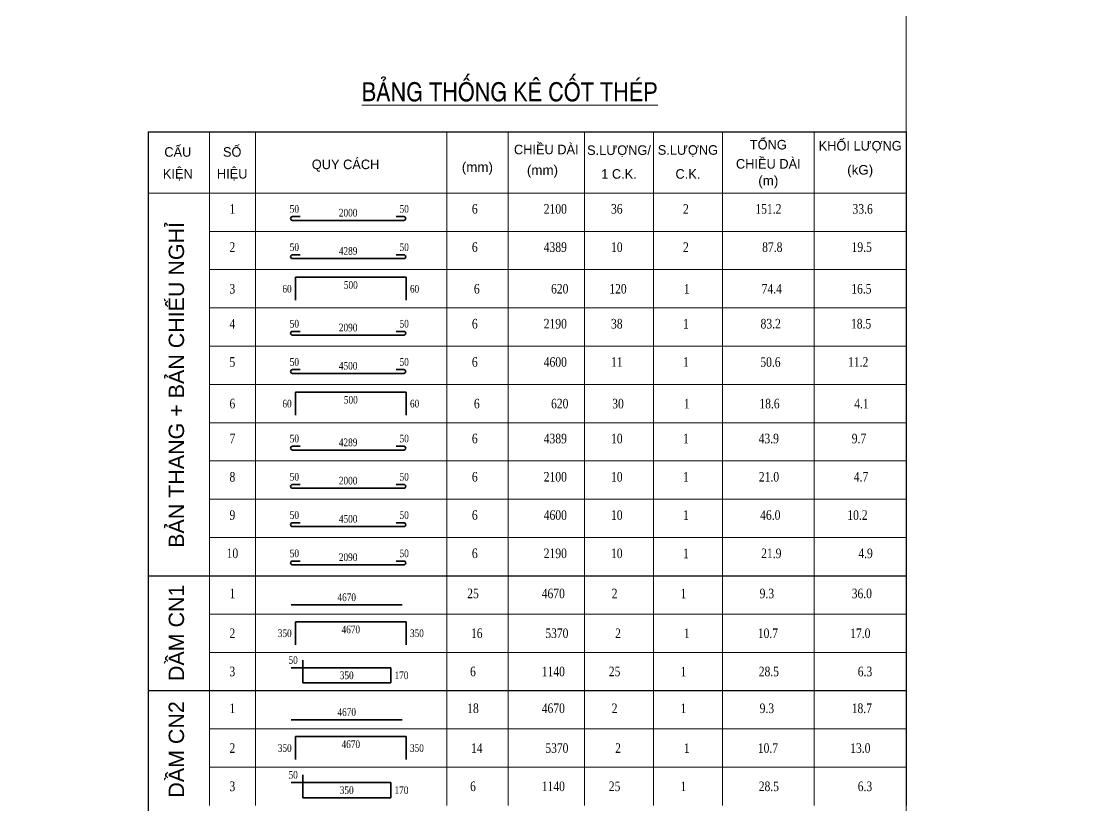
# Model space of a CAD drawing. Header units: millimetres. Extents: x 0 to 8478784, y 0 to 684185.
# Drawn here: x 3811592 to 3824376, y 395087 to 404394 of the extents above; entities that cross this region are included whole.
import ezdxf
from ezdxf.enums import TextEntityAlignment as Align

# ---------------------------------------------------------------- set-up
doc = ezdxf.new("R2010")
doc.units = ezdxf.units.MM
doc.header["$LTSCALE"] = 5000
doc.header["$MEASUREMENT"] = 0
doc.linetypes.add('CENTER', pattern=[2, 1.25, -0.25, 0.25, -0.25])
for name, color, linetype, lineweight in [('02-XMT.Beams', 94, 'Continuous', 25), ('DIM', 76, 'Continuous', 18), ('net thay', 7, 'Continuous', 15), ('THEP', 1, 'Continuous', 35)]:
    doc.layers.add(name, color=color, linetype=linetype, lineweight=lineweight)
doc.layers.add('BETONG', color=2, linetype='Continuous')
doc.layers.add('TEXT', color=102, linetype='Continuous')
doc.styles.add('ARIAL', font='arial.ttf')
doc.styles.add('ARIALH', font='VHARIAL.TTF')
doc.styles.add('ROMANS', font='vntimeh.shx', dxfattribs={"width": 0.7})
doc.styles.add('vnarial narrowh', font='VHARIALN.TTF')
doc.styles.add('VnAvantH', font='VHAVAN.TTF')

# ---------------------------------------------------------------- blocks, each defined once
blk = doc.blocks.new('TK_2')
at = {"layer": 'THEP'}
blk.add_lwpolyline([(2450, -700), (2250, -700, 1), (2250, -800), (5150, -800, 1), (5150, -700), (4950, -700)], format="xyb", dxfattribs=at)
at = {"layer": 'TEXT', "style": 'ROMANS', "width": 0.8}
for tag, p in [('SH', (600, -500)), ('DK', (7000, -500)), ('SL', (10700, -500)), ('SCK', (12500, -500))]:
    blk.add_attdef(tag, text='', height=250, dxfattribs=at).set_placement(p, align=Align.MIDDLE)
for tag, p in [('LNEO', (2300, -600)), ('L1', (3700, -700)), ('LNEO', (5161, -600))]:
    blk.add_attdef(tag, text='', height=200, dxfattribs=at).set_placement(p, align=Align.CENTER)
for tag, p in [('L', (9400, -500)), ('LA', (15400, -500)), ('KL', (17800, -500))]:
    blk.add_attdef(tag, text='', height=250, dxfattribs=at).set_placement(p, align=Align.MIDDLE_RIGHT)
blk = doc.blocks.new('TK_3')
at = {"layer": 'THEP'}
for p, q in [((2250, -200), (2250, -800)), ((5150, -200), (5150, -800))]:
    blk.add_line(p, q, dxfattribs=at)
blk.add_lwpolyline([(2250, -200), (5150, -200)], dxfattribs=at)
at = {"layer": 'TEXT', "style": 'ROMANS', "width": 0.8}
for tag, p in [('SH', (608, -500)), ('DK', (7000, -500)), ('SL', (10700, -500)), ('SCK', (12500, -500))]:
    blk.add_attdef(tag, text='', height=250, dxfattribs=at).set_placement(p, align=Align.MIDDLE)
for tag, height, p in [('L1', 200, (2150, -500)), ('L', 250, (9400, -500)), ('LA', 250, (15400, -500)), ('KL', 250, (17800, -500))]:
    blk.add_attdef(tag, text='', height=height, dxfattribs=at).set_placement(p, align=Align.MIDDLE_RIGHT)
blk.add_attdef('L2', text='', height=200, dxfattribs=at).set_placement((3700, -300), align=Align.TOP_CENTER)
blk.add_attdef('L3', text='', height=200, dxfattribs=at).set_placement((5250, -500), align=Align.MIDDLE_LEFT)
blk = doc.blocks.new('TK_1')
at = {"layer": 'THEP'}
blk.add_lwpolyline([(2250, -800), (5150, -800)], dxfattribs=at)
at = {"layer": 'TEXT', "style": 'ROMANS', "width": 0.8}
for tag, p in [('SH', (600, -500)), ('DK', (7000, -500)), ('SL', (10700, -500)), ('SCK', (12500, -500))]:
    blk.add_attdef(tag, text='', height=250, dxfattribs=at).set_placement(p, align=Align.MIDDLE)
blk.add_attdef('L1', text='', height=200, dxfattribs=at).set_placement((3700, -700), align=Align.CENTER)
for tag, p in [('L', (9400, -500)), ('LA', (15400, -500)), ('KL', (17800, -500))]:
    blk.add_attdef(tag, text='', height=250, dxfattribs=at).set_placement(p, align=Align.MIDDLE_RIGHT)
blk = doc.blocks.new('TK_5')
at = {"layer": 'THEP'}
for p, q in [((2550, -200), (2550, -800)), ((2250, -400), (4850, -400)), ((4850, -800), (4850, -400)), ((2550, -800), (4850, -800))]:
    blk.add_line(p, q, dxfattribs=at)
at = {"layer": 'TEXT', "style": 'ROMANS', "width": 0.8}
for tag, p in [('LNEO', (2300, -300)), ('L1', (3700, -700))]:
    blk.add_attdef(tag, text='', height=200, dxfattribs=at).set_placement(p, align=Align.CENTER)
for tag, p in [('SH', (608, -500)), ('DK', (7000, -500)), ('SL', (10700, -500)), ('SCK', (12500, -500))]:
    blk.add_attdef(tag, text='', height=250, dxfattribs=at).set_placement(p, align=Align.MIDDLE)
blk.add_attdef('L2', text='', height=200, dxfattribs=at).set_placement((4950, -600), align=Align.MIDDLE_LEFT)
for tag, p in [('L', (9400, -500)), ('LA', (15400, -500)), ('KL', (17800, -500))]:
    blk.add_attdef(tag, text='', height=250, dxfattribs=at).set_placement(p, align=Align.MIDDLE_RIGHT)

msp = doc.modelspace()

# ---------------------------------------------------------------- linework, layer by layer
at = {"layer": '02-XMT.Beams', "linetype": 'Continuous', "lineweight": 15}
msp.add_lwpolyline([(3801093, 417113.5), (3822093, 417113.5), (3822093, 387413.5), (3801093, 387413.5), (3780093, 387413.5), (3780093, 417113.5)], close=True, dxfattribs=at)
at = {"layer": 'BETONG', "linetype": 'ByBlock'}
for p, q in [((3813095.6, 403084.9), (3822093, 403084.9)), ((3813095.6, 403084.9), (3813095.6, 392360.7)), ((3822093, 403084.9), (3822093, 395087.2)), ((3822093, 403084.9), (3822093, 395087.2)), ((3822093, 403084.9), (3822093, 395087.2)), ((3813095.6, 397813.6), (3822093, 397813.6)), ((3813095.6, 396450.4), (3822093, 396450.4))]:
    msp.add_line(p, q, dxfattribs=at)
at = {"layer": 'DIM', "color": 3, "lineweight": 9}
for p, q in [((3813822.6, 403084.9), (3813822.6, 395087.2)), ((3814367.9, 403084.9), (3814367.9, 395087.2)), ((3816640, 403084.9), (3816640, 395087.2)), ((3817367.1, 403084.9), (3817367.1, 395087.2)), ((3818275.9, 403084.9), (3818275.9, 395087.2)), ((3819093.9, 403084.9), (3819093.9, 395087.2)), ((3819911.8, 403084.9), (3819911.8, 395087.2)), ((3821002.4, 403084.9), (3821002.4, 395087.2)), ((3813095.6, 402357.8), (3822093, 402357.8)), ((3813095.6, 402357.8), (3822093, 402357.8)), ((3813822.6, 401903.4), (3822093, 401903.4)), ((3813822.6, 401449), (3822093, 401449)), ((3813822.6, 400994.5), (3822093, 400994.5)), ((3813822.6, 400540.1), (3822093, 400540.1)), ((3813822.6, 400085.7), (3822093, 400085.7)), ((3813822.6, 400085.7), (3822093, 400085.7)), ((3813822.6, 399631.3), (3822093, 399631.3)), ((3813822.6, 399176.9), (3822093, 399176.9)), ((3813822.6, 399176.9), (3822093, 399176.9)), ((3813822.6, 398722.5), (3822093, 398722.5)), ((3813822.6, 398268.1), (3822093, 398268.1)), ((3813822.6, 397359.2), (3822093, 397359.2)), ((3813822.6, 396904.8), (3822093, 396904.8)), ((3813822.6, 395996), (3822093, 395996)), ((3813822.6, 395541.6), (3822093, 395541.6))]:
    msp.add_line(p, q, dxfattribs=at)
at = {"layer": 'net thay', "linetype": 'CENTER', "lineweight": 15}
msp.add_circle((3911642, 421190.5), 262994, dxfattribs=at)

# ---------------------------------------------------------------- block references
at = {"color": 2}
ref = msp.add_blockref('TK_2', (3813783.3, 402398), dxfattribs=dict(at, xscale=0.4556298995157704, yscale=0.4556298996612895, zscale=0.4556298996978994))
ref.add_attrib('SH', '1', dxfattribs={"layer": 'TEXT', "height": 113.9, "style": 'ROMANS', "width": 0.8}).set_placement((3814095.3, 402170.2), align=Align.MIDDLE)
ref.add_attrib('DK', '6', dxfattribs={"layer": 'TEXT', "height": 113.9, "style": 'ROMANS', "width": 0.8}).set_placement((3816972.7, 402170.2), align=Align.MIDDLE)
ref.add_attrib('L', '2100', dxfattribs={"layer": 'TEXT', "height": 113.91, "style": 'ROMANS', "width": 0.8}).set_placement((3818066.3, 402170.2), align=Align.MIDDLE_RIGHT)
ref.add_attrib('SL', '36', dxfattribs={"layer": 'TEXT', "height": 113.91, "style": 'ROMANS', "width": 0.8}).set_placement((3818658.6, 402170.2), align=Align.MIDDLE)
ref.add_attrib('SCK', '2', dxfattribs={"layer": 'TEXT', "height": 113.9, "style": 'ROMANS', "width": 0.8}).set_placement((3819478.7, 402170.2), align=Align.MIDDLE)
ref.add_attrib('LA', '151.2', dxfattribs={"layer": 'TEXT', "height": 113.91, "style": 'ROMANS', "width": 0.8}).set_placement((3820613, 402170.2), align=Align.MIDDLE_RIGHT)
ref.add_attrib('KL', '33.6', dxfattribs={"layer": 'TEXT', "height": 113.91, "style": 'ROMANS', "width": 0.8}).set_placement((3821697.3, 402170.2), align=Align.MIDDLE_RIGHT)
ref.add_attrib('L1', '2000', dxfattribs={"layer": 'TEXT', "height": 91.13, "style": 'ROMANS', "width": 0.8}).set_placement((3815469.2, 402079.1), align=Align.CENTER)
ref.add_attrib('LNEO', '50', dxfattribs={"layer": 'TEXT', "height": 91.13, "style": 'ROMANS', "width": 0.8}).set_placement((3816134.8, 402124.6), align=Align.CENTER)
ref.add_attrib('LNEO', '50', dxfattribs={"layer": 'TEXT', "height": 91.13, "style": 'ROMANS', "width": 0.8}).set_placement((3814831.3, 402124.6), align=Align.CENTER)
ref = msp.add_blockref('TK_2', (3813783.3, 401943.6), dxfattribs=dict(at, xscale=0.4556298995157704, yscale=0.4556298996612895, zscale=0.4556298996978994))
ref.add_attrib('SH', '2', dxfattribs={"layer": 'TEXT', "height": 113.9, "style": 'ROMANS', "width": 0.8}).set_placement((3814095.3, 401715.8), align=Align.MIDDLE)
ref.add_attrib('DK', '6', dxfattribs={"layer": 'TEXT', "height": 113.9, "style": 'ROMANS', "width": 0.8}).set_placement((3816972.7, 401715.8), align=Align.MIDDLE)
ref.add_attrib('L', '4389', dxfattribs={"layer": 'TEXT', "height": 113.91, "style": 'ROMANS', "width": 0.8}).set_placement((3818066.3, 401715.8), align=Align.MIDDLE_RIGHT)
ref.add_attrib('SL', '10', dxfattribs={"layer": 'TEXT', "height": 113.91, "style": 'ROMANS', "width": 0.8}).set_placement((3818658.6, 401715.8), align=Align.MIDDLE)
ref.add_attrib('SCK', '2', dxfattribs={"layer": 'TEXT', "height": 113.9, "style": 'ROMANS', "width": 0.8}).set_placement((3819478.7, 401715.8), align=Align.MIDDLE)
ref.add_attrib('LA', '87.8', dxfattribs={"layer": 'TEXT', "height": 113.91, "style": 'ROMANS', "width": 0.8}).set_placement((3820624.9, 401715.8), align=Align.MIDDLE_RIGHT)
ref.add_attrib('KL', '19.5', dxfattribs={"layer": 'TEXT', "height": 113.91, "style": 'ROMANS', "width": 0.8}).set_placement((3821686, 401715.8), align=Align.MIDDLE_RIGHT)
ref.add_attrib('L1', '4289', dxfattribs={"layer": 'TEXT', "height": 91.13, "style": 'ROMANS', "width": 0.8}).set_placement((3815469.2, 401624.7), align=Align.CENTER)
ref.add_attrib('LNEO', '50', dxfattribs={"layer": 'TEXT', "height": 91.13, "style": 'ROMANS', "width": 0.8}).set_placement((3816134.8, 401670.2), align=Align.CENTER)
ref.add_attrib('LNEO', '50', dxfattribs={"layer": 'TEXT', "height": 91.13, "style": 'ROMANS', "width": 0.8}).set_placement((3814831.3, 401670.2), align=Align.CENTER)
ref = msp.add_blockref('TK_3', (3813824.7, 401448.1), dxfattribs=dict(at, xscale=0.4531325004063547, yscale=0.4531325009156717, zscale=0.4531325009037654))
ref.add_attrib('SH', '3', dxfattribs={"layer": 'TEXT', "height": 113.3, "style": 'ROMANS', "width": 0.8}).set_placement((3814095.3, 401221.6), align=Align.MIDDLE)
ref.add_attrib('DK', '6', dxfattribs={"layer": 'TEXT', "height": 113.3, "style": 'ROMANS', "width": 0.8}).set_placement((3816996.6, 401221.6), align=Align.MIDDLE)
ref.add_attrib('L', '620', dxfattribs={"layer": 'TEXT', "height": 113.28, "style": 'ROMANS', "width": 0.8}).set_placement((3818084.1, 401221.6), align=Align.MIDDLE_RIGHT)
ref.add_attrib('SL', '120', dxfattribs={"layer": 'TEXT', "height": 113.28, "style": 'ROMANS', "width": 0.8}).set_placement((3818673.2, 401221.6), align=Align.MIDDLE)
ref.add_attrib('SCK', '1', dxfattribs={"layer": 'TEXT', "height": 113.3, "style": 'ROMANS', "width": 0.8}).set_placement((3819488.8, 401221.6), align=Align.MIDDLE)
ref.add_attrib('LA', '74.4', dxfattribs={"layer": 'TEXT', "height": 113.28, "style": 'ROMANS', "width": 0.8}).set_placement((3820618, 401221.6), align=Align.MIDDLE_RIGHT)
ref.add_attrib('KL', '16.5', dxfattribs={"layer": 'TEXT', "height": 113.28, "style": 'ROMANS', "width": 0.8}).set_placement((3821681.9, 401221.6), align=Align.MIDDLE_RIGHT)
ref.add_attrib('L1', '60', dxfattribs={"layer": 'TEXT', "height": 90.63, "style": 'ROMANS', "width": 0.8}).set_placement((3814798.9, 401221.6), align=Align.MIDDLE_RIGHT)
ref.add_attrib('L2', '500', dxfattribs={"layer": 'TEXT', "height": 90.63, "style": 'ROMANS', "width": 0.8}).set_placement((3815501.2, 401312.2), align=Align.TOP_CENTER)
ref.add_attrib('L3', '60', dxfattribs={"layer": 'TEXT', "height": 90.63, "style": 'ROMANS', "width": 0.8}).set_placement((3816203.6, 401221.6), align=Align.MIDDLE_LEFT)
ref = msp.add_blockref('TK_2', (3813783.3, 401034.8), dxfattribs=dict(at, xscale=0.4556298995157704, yscale=0.4556298996612895, zscale=0.4556298996978994))
ref.add_attrib('SH', '4', dxfattribs={"layer": 'TEXT', "height": 113.9, "style": 'ROMANS', "width": 0.8}).set_placement((3814095.3, 400807), align=Align.MIDDLE)
ref.add_attrib('DK', '6', dxfattribs={"layer": 'TEXT', "height": 113.9, "style": 'ROMANS', "width": 0.8}).set_placement((3816972.7, 400807), align=Align.MIDDLE)
ref.add_attrib('L', '2190', dxfattribs={"layer": 'TEXT', "height": 113.91, "style": 'ROMANS', "width": 0.8}).set_placement((3818066.3, 400807), align=Align.MIDDLE_RIGHT)
ref.add_attrib('SL', '38', dxfattribs={"layer": 'TEXT', "height": 113.91, "style": 'ROMANS', "width": 0.8}).set_placement((3818658.6, 400807), align=Align.MIDDLE)
ref.add_attrib('SCK', '1', dxfattribs={"layer": 'TEXT', "height": 113.9, "style": 'ROMANS', "width": 0.8}).set_placement((3819478.7, 400807), align=Align.MIDDLE)
ref.add_attrib('LA', '83.2', dxfattribs={"layer": 'TEXT', "height": 113.91, "style": 'ROMANS', "width": 0.8}).set_placement((3820605.9, 400807), align=Align.MIDDLE_RIGHT)
ref.add_attrib('KL', '18.5', dxfattribs={"layer": 'TEXT', "height": 113.91, "style": 'ROMANS', "width": 0.8}).set_placement((3821679.1, 400807), align=Align.MIDDLE_RIGHT)
ref.add_attrib('L1', '2090', dxfattribs={"layer": 'TEXT', "height": 91.13, "style": 'ROMANS', "width": 0.8}).set_placement((3815469.2, 400715.8), align=Align.CENTER)
ref.add_attrib('LNEO', '50', dxfattribs={"layer": 'TEXT', "height": 91.13, "style": 'ROMANS', "width": 0.8}).set_placement((3816134.8, 400761.4), align=Align.CENTER)
ref.add_attrib('LNEO', '50', dxfattribs={"layer": 'TEXT', "height": 91.13, "style": 'ROMANS', "width": 0.8}).set_placement((3814831.3, 400761.4), align=Align.CENTER)
ref = msp.add_blockref('TK_2', (3813783.3, 400580.4), dxfattribs=dict(at, xscale=0.4556298995157704, yscale=0.4556298996612895, zscale=0.4556298996978994))
ref.add_attrib('SH', '5', dxfattribs={"layer": 'TEXT', "height": 113.9, "style": 'ROMANS', "width": 0.8}).set_placement((3814095.3, 400352.5), align=Align.MIDDLE)
ref.add_attrib('DK', '6', dxfattribs={"layer": 'TEXT', "height": 113.9, "style": 'ROMANS', "width": 0.8}).set_placement((3816972.7, 400352.5), align=Align.MIDDLE)
ref.add_attrib('L', '4600', dxfattribs={"layer": 'TEXT', "height": 113.91, "style": 'ROMANS', "width": 0.8}).set_placement((3818066.3, 400352.5), align=Align.MIDDLE_RIGHT)
ref.add_attrib('SL', '11', dxfattribs={"layer": 'TEXT', "height": 113.91, "style": 'ROMANS', "width": 0.8}).set_placement((3818658.6, 400352.5), align=Align.MIDDLE)
ref.add_attrib('SCK', '1', dxfattribs={"layer": 'TEXT', "height": 113.9, "style": 'ROMANS', "width": 0.8}).set_placement((3819478.7, 400352.5), align=Align.MIDDLE)
ref.add_attrib('LA', '50.6', dxfattribs={"layer": 'TEXT', "height": 113.91, "style": 'ROMANS', "width": 0.8}).set_placement((3820602.8, 400352.5), align=Align.MIDDLE_RIGHT)
ref.add_attrib('KL', '11.2', dxfattribs={"layer": 'TEXT', "height": 113.91, "style": 'ROMANS', "width": 0.8}).set_placement((3821644.8, 400352.5), align=Align.MIDDLE_RIGHT)
ref.add_attrib('L1', '4500', dxfattribs={"layer": 'TEXT', "height": 91.13, "style": 'ROMANS', "width": 0.8}).set_placement((3815469.2, 400261.4), align=Align.CENTER)
ref.add_attrib('LNEO', '50', dxfattribs={"layer": 'TEXT', "height": 91.13, "style": 'ROMANS', "width": 0.8}).set_placement((3816134.8, 400307), align=Align.CENTER)
ref.add_attrib('LNEO', '50', dxfattribs={"layer": 'TEXT', "height": 91.13, "style": 'ROMANS', "width": 0.8}).set_placement((3814831.3, 400307), align=Align.CENTER)
ref = msp.add_blockref('TK_3', (3813824.7, 400084.9), dxfattribs=dict(at, xscale=0.4531325004063547, yscale=0.4531325009156717, zscale=0.4531325009037654))
ref.add_attrib('SH', '6', dxfattribs={"layer": 'TEXT', "height": 113.3, "style": 'ROMANS', "width": 0.8}).set_placement((3814095.3, 399858.3), align=Align.MIDDLE)
ref.add_attrib('DK', '6', dxfattribs={"layer": 'TEXT', "height": 113.3, "style": 'ROMANS', "width": 0.8}).set_placement((3816996.6, 399858.3), align=Align.MIDDLE)
ref.add_attrib('L', '620', dxfattribs={"layer": 'TEXT', "height": 113.28, "style": 'ROMANS', "width": 0.8}).set_placement((3818084.1, 399858.3), align=Align.MIDDLE_RIGHT)
ref.add_attrib('SL', '30', dxfattribs={"layer": 'TEXT', "height": 113.28, "style": 'ROMANS', "width": 0.8}).set_placement((3818673.2, 399858.3), align=Align.MIDDLE)
ref.add_attrib('SCK', '1', dxfattribs={"layer": 'TEXT', "height": 113.3, "style": 'ROMANS', "width": 0.8}).set_placement((3819488.8, 399858.3), align=Align.MIDDLE)
ref.add_attrib('LA', '18.6', dxfattribs={"layer": 'TEXT', "height": 113.28, "style": 'ROMANS', "width": 0.8}).set_placement((3820591.2, 399858.3), align=Align.MIDDLE_RIGHT)
ref.add_attrib('KL', '4.1', dxfattribs={"layer": 'TEXT', "height": 113.28, "style": 'ROMANS', "width": 0.8}).set_placement((3821648.6, 399858.3), align=Align.MIDDLE_RIGHT)
ref.add_attrib('L1', '60', dxfattribs={"layer": 'TEXT', "height": 90.63, "style": 'ROMANS', "width": 0.8}).set_placement((3814798.9, 399858.3), align=Align.MIDDLE_RIGHT)
ref.add_attrib('L2', '500', dxfattribs={"layer": 'TEXT', "height": 90.63, "style": 'ROMANS', "width": 0.8}).set_placement((3815501.2, 399948.9), align=Align.TOP_CENTER)
ref.add_attrib('L3', '60', dxfattribs={"layer": 'TEXT', "height": 90.63, "style": 'ROMANS', "width": 0.8}).set_placement((3816203.6, 399858.3), align=Align.MIDDLE_LEFT)
ref = msp.add_blockref('TK_2', (3813783.3, 399671.5), dxfattribs=dict(at, xscale=0.4556298995157704, yscale=0.4556298996612895, zscale=0.4556298996978994))
ref.add_attrib('SH', '7', dxfattribs={"layer": 'TEXT', "height": 113.9, "style": 'ROMANS', "width": 0.8}).set_placement((3814095.3, 399443.7), align=Align.MIDDLE)
ref.add_attrib('DK', '6', dxfattribs={"layer": 'TEXT', "height": 113.9, "style": 'ROMANS', "width": 0.8}).set_placement((3816972.7, 399443.7), align=Align.MIDDLE)
ref.add_attrib('L', '4389', dxfattribs={"layer": 'TEXT', "height": 113.91, "style": 'ROMANS', "width": 0.8}).set_placement((3818066.3, 399443.7), align=Align.MIDDLE_RIGHT)
ref.add_attrib('SL', '10', dxfattribs={"layer": 'TEXT', "height": 113.91, "style": 'ROMANS', "width": 0.8}).set_placement((3818658.6, 399443.7), align=Align.MIDDLE)
ref.add_attrib('SCK', '1', dxfattribs={"layer": 'TEXT', "height": 113.9, "style": 'ROMANS', "width": 0.8}).set_placement((3819478.7, 399443.7), align=Align.MIDDLE)
ref.add_attrib('LA', '43.9', dxfattribs={"layer": 'TEXT', "height": 113.91, "style": 'ROMANS', "width": 0.8}).set_placement((3820582.9, 399443.7), align=Align.MIDDLE_RIGHT)
ref.add_attrib('KL', '9.7', dxfattribs={"layer": 'TEXT', "height": 113.91, "style": 'ROMANS', "width": 0.8}).set_placement((3821619.2, 399443.7), align=Align.MIDDLE_RIGHT)
ref.add_attrib('L1', '4289', dxfattribs={"layer": 'TEXT', "height": 91.13, "style": 'ROMANS', "width": 0.8}).set_placement((3815469.2, 399352.6), align=Align.CENTER)
ref.add_attrib('LNEO', '50', dxfattribs={"layer": 'TEXT', "height": 91.13, "style": 'ROMANS', "width": 0.8}).set_placement((3816134.8, 399398.2), align=Align.CENTER)
ref.add_attrib('LNEO', '50', dxfattribs={"layer": 'TEXT', "height": 91.13, "style": 'ROMANS', "width": 0.8}).set_placement((3814831.3, 399398.2), align=Align.CENTER)
ref = msp.add_blockref('TK_2', (3813783.3, 399217.1), dxfattribs=dict(at, xscale=0.4556298995157704, yscale=0.4556298996612895, zscale=0.4556298996978994))
ref.add_attrib('SH', '8', dxfattribs={"layer": 'TEXT', "height": 113.9, "style": 'ROMANS', "width": 0.8}).set_placement((3814095.3, 398989.3), align=Align.MIDDLE)
ref.add_attrib('DK', '6', dxfattribs={"layer": 'TEXT', "height": 113.9, "style": 'ROMANS', "width": 0.8}).set_placement((3816972.7, 398989.3), align=Align.MIDDLE)
ref.add_attrib('L', '2100', dxfattribs={"layer": 'TEXT', "height": 113.91, "style": 'ROMANS', "width": 0.8}).set_placement((3818066.3, 398989.3), align=Align.MIDDLE_RIGHT)
ref.add_attrib('SL', '10', dxfattribs={"layer": 'TEXT', "height": 113.91, "style": 'ROMANS', "width": 0.8}).set_placement((3818658.6, 398989.3), align=Align.MIDDLE)
ref.add_attrib('SCK', '1', dxfattribs={"layer": 'TEXT', "height": 113.9, "style": 'ROMANS', "width": 0.8}).set_placement((3819478.7, 398989.3), align=Align.MIDDLE)
ref.add_attrib('LA', '21.0', dxfattribs={"layer": 'TEXT', "height": 113.91, "style": 'ROMANS', "width": 0.8}).set_placement((3820585.5, 398989.3), align=Align.MIDDLE_RIGHT)
ref.add_attrib('KL', '4.7', dxfattribs={"layer": 'TEXT', "height": 113.91, "style": 'ROMANS', "width": 0.8}).set_placement((3821643.6, 398989.3), align=Align.MIDDLE_RIGHT)
ref.add_attrib('L1', '2000', dxfattribs={"layer": 'TEXT', "height": 91.13, "style": 'ROMANS', "width": 0.8}).set_placement((3815469.2, 398898.2), align=Align.CENTER)
ref.add_attrib('LNEO', '50', dxfattribs={"layer": 'TEXT', "height": 91.13, "style": 'ROMANS', "width": 0.8}).set_placement((3816134.8, 398943.7), align=Align.CENTER)
ref.add_attrib('LNEO', '50', dxfattribs={"layer": 'TEXT', "height": 91.13, "style": 'ROMANS', "width": 0.8}).set_placement((3814831.3, 398943.7), align=Align.CENTER)
ref = msp.add_blockref('TK_2', (3813783.3, 398762.7), dxfattribs=dict(at, xscale=0.4556298995157704, yscale=0.4556298996612895, zscale=0.4556298996978994))
ref.add_attrib('SH', '9', dxfattribs={"layer": 'TEXT', "height": 113.9, "style": 'ROMANS', "width": 0.8}).set_placement((3814095.3, 398534.9), align=Align.MIDDLE)
ref.add_attrib('DK', '6', dxfattribs={"layer": 'TEXT', "height": 113.9, "style": 'ROMANS', "width": 0.8}).set_placement((3816972.7, 398534.9), align=Align.MIDDLE)
ref.add_attrib('L', '4600', dxfattribs={"layer": 'TEXT', "height": 113.91, "style": 'ROMANS', "width": 0.8}).set_placement((3818066.3, 398534.9), align=Align.MIDDLE_RIGHT)
ref.add_attrib('SL', '10', dxfattribs={"layer": 'TEXT', "height": 113.91, "style": 'ROMANS', "width": 0.8}).set_placement((3818658.6, 398534.9), align=Align.MIDDLE)
ref.add_attrib('SCK', '1', dxfattribs={"layer": 'TEXT', "height": 113.9, "style": 'ROMANS', "width": 0.8}).set_placement((3819478.7, 398534.9), align=Align.MIDDLE)
ref.add_attrib('LA', '46.0', dxfattribs={"layer": 'TEXT', "height": 113.91, "style": 'ROMANS', "width": 0.8}).set_placement((3820601.3, 398534.9), align=Align.MIDDLE_RIGHT)
ref.add_attrib('KL', '10.2', dxfattribs={"layer": 'TEXT', "height": 113.91, "style": 'ROMANS', "width": 0.8}).set_placement((3821635.7, 398534.9), align=Align.MIDDLE_RIGHT)
ref.add_attrib('L1', '4500', dxfattribs={"layer": 'TEXT', "height": 91.13, "style": 'ROMANS', "width": 0.8}).set_placement((3815469.2, 398443.8), align=Align.CENTER)
ref.add_attrib('LNEO', '50', dxfattribs={"layer": 'TEXT', "height": 91.13, "style": 'ROMANS', "width": 0.8}).set_placement((3816134.8, 398489.3), align=Align.CENTER)
ref.add_attrib('LNEO', '50', dxfattribs={"layer": 'TEXT', "height": 91.13, "style": 'ROMANS', "width": 0.8}).set_placement((3814831.3, 398489.3), align=Align.CENTER)
ref = msp.add_blockref('TK_2', (3813783.3, 398308.3), dxfattribs=dict(at, xscale=0.4556298995157704, yscale=0.4556298996612895, zscale=0.4556298996978994))
ref.add_attrib('SH', '10', dxfattribs={"layer": 'TEXT', "height": 113.91, "style": 'ROMANS', "width": 0.8}).set_placement((3814095.3, 398080.5), align=Align.MIDDLE)
ref.add_attrib('DK', '6', dxfattribs={"layer": 'TEXT', "height": 113.9, "style": 'ROMANS', "width": 0.8}).set_placement((3816972.7, 398080.5), align=Align.MIDDLE)
ref.add_attrib('L', '2190', dxfattribs={"layer": 'TEXT', "height": 113.91, "style": 'ROMANS', "width": 0.8}).set_placement((3818066.3, 398080.5), align=Align.MIDDLE_RIGHT)
ref.add_attrib('SL', '10', dxfattribs={"layer": 'TEXT', "height": 113.91, "style": 'ROMANS', "width": 0.8}).set_placement((3818658.6, 398080.5), align=Align.MIDDLE)
ref.add_attrib('SCK', '1', dxfattribs={"layer": 'TEXT', "height": 113.9, "style": 'ROMANS', "width": 0.8}).set_placement((3819478.7, 398080.5), align=Align.MIDDLE)
ref.add_attrib('LA', '21.9', dxfattribs={"layer": 'TEXT', "height": 113.91, "style": 'ROMANS', "width": 0.8}).set_placement((3820613, 398080.5), align=Align.MIDDLE_RIGHT)
ref.add_attrib('KL', '4.9', dxfattribs={"layer": 'TEXT', "height": 113.91, "style": 'ROMANS', "width": 0.8}).set_placement((3821697.3, 398080.5), align=Align.MIDDLE_RIGHT)
ref.add_attrib('L1', '2090', dxfattribs={"layer": 'TEXT', "height": 91.13, "style": 'ROMANS', "width": 0.8}).set_placement((3815469.2, 397989.3), align=Align.CENTER)
ref.add_attrib('LNEO', '50', dxfattribs={"layer": 'TEXT', "height": 91.13, "style": 'ROMANS', "width": 0.8}).set_placement((3816134.8, 398034.9), align=Align.CENTER)
ref.add_attrib('LNEO', '50', dxfattribs={"layer": 'TEXT', "height": 91.13, "style": 'ROMANS', "width": 0.8}).set_placement((3814831.3, 398034.9), align=Align.CENTER)
ref = msp.add_blockref('TK_1', (3813771.7, 397831.4), dxfattribs=dict(at, xscale=0.4542658006539568, yscale=0.4542658001446398, zscale=0.454265800149147))
ref.add_attrib('SH', '1', dxfattribs={"layer": 'TEXT', "height": 114, "style": 'ROMANS', "width": 0.8}).set_placement((3814095.3, 397604.3), align=Align.MIDDLE)
ref.add_attrib('DK', '25', dxfattribs={"layer": 'TEXT', "height": 113.57, "style": 'ROMANS', "width": 0.8}).set_placement((3816951.5, 397604.3), align=Align.MIDDLE)
ref.add_attrib('L', '4670', dxfattribs={"layer": 'TEXT', "height": 113.57, "style": 'ROMANS', "width": 0.8}).set_placement((3818041.8, 397604.3), align=Align.MIDDLE_RIGHT)
ref.add_attrib('SL', '2', dxfattribs={"layer": 'TEXT', "height": 113.6, "style": 'ROMANS', "width": 0.8}).set_placement((3818632.3, 397604.3), align=Align.MIDDLE)
ref.add_attrib('SCK', '1', dxfattribs={"layer": 'TEXT', "height": 113.6, "style": 'ROMANS', "width": 0.8}).set_placement((3819450, 397604.3), align=Align.MIDDLE)
ref.add_attrib('LA', '9.3', dxfattribs={"layer": 'TEXT', "height": 113.57, "style": 'ROMANS', "width": 0.8}).set_placement((3820525.6, 397604.3), align=Align.MIDDLE_RIGHT)
ref.add_attrib('KL', '36.0', dxfattribs={"layer": 'TEXT', "height": 113.57, "style": 'ROMANS', "width": 0.8}).set_placement((3821687.6, 397604.3), align=Align.MIDDLE_RIGHT)
ref.add_attrib('L1', '4670', dxfattribs={"layer": 'TEXT', "height": 90.85, "style": 'ROMANS', "width": 0.8}).set_placement((3815452.5, 397513.4), align=Align.CENTER)
ref = msp.add_blockref('TK_3', (3813824.7, 397358.4), dxfattribs=dict(at, xscale=0.4531325004063547, yscale=0.4531325009156717, zscale=0.4531325009037654))
ref.add_attrib('SH', '2', dxfattribs={"layer": 'TEXT', "height": 113.3, "style": 'ROMANS', "width": 0.8}).set_placement((3814095.3, 397131.8), align=Align.MIDDLE)
ref.add_attrib('DK', '16', dxfattribs={"layer": 'TEXT', "height": 113.28, "style": 'ROMANS', "width": 0.8}).set_placement((3816996.6, 397131.8), align=Align.MIDDLE)
ref.add_attrib('L', '5370', dxfattribs={"layer": 'TEXT', "height": 113.28, "style": 'ROMANS', "width": 0.8}).set_placement((3818084.1, 397131.8), align=Align.MIDDLE_RIGHT)
ref.add_attrib('SL', '2', dxfattribs={"layer": 'TEXT', "height": 113.3, "style": 'ROMANS', "width": 0.8}).set_placement((3818673.2, 397131.8), align=Align.MIDDLE)
ref.add_attrib('SCK', '1', dxfattribs={"layer": 'TEXT', "height": 113.3, "style": 'ROMANS', "width": 0.8}).set_placement((3819488.8, 397131.8), align=Align.MIDDLE)
ref.add_attrib('LA', '10.7', dxfattribs={"layer": 'TEXT', "height": 113.28, "style": 'ROMANS', "width": 0.8}).set_placement((3820572.5, 397131.8), align=Align.MIDDLE_RIGHT)
ref.add_attrib('KL', '17.0', dxfattribs={"layer": 'TEXT', "height": 113.28, "style": 'ROMANS', "width": 0.8}).set_placement((3821669.3, 397131.8), align=Align.MIDDLE_RIGHT)
ref.add_attrib('L1', '350', dxfattribs={"layer": 'TEXT', "height": 90.63, "style": 'ROMANS', "width": 0.8}).set_placement((3814798.9, 397131.8), align=Align.MIDDLE_RIGHT)
ref.add_attrib('L2', '4670', dxfattribs={"layer": 'TEXT', "height": 90.63, "style": 'ROMANS', "width": 0.8}).set_placement((3815501.2, 397222.4), align=Align.TOP_CENTER)
ref.add_attrib('L3', '350', dxfattribs={"layer": 'TEXT', "height": 90.63, "style": 'ROMANS', "width": 0.8}).set_placement((3816203.6, 397131.8), align=Align.MIDDLE_LEFT)
ref = msp.add_blockref('TK_5', (3813771.7, 396904.8), dxfattribs=dict(at, xscale=0.4542658006539568, yscale=0.4542658001446398, zscale=0.454265800149147))
ref.add_attrib('SH', '3', dxfattribs={"layer": 'TEXT', "height": 114, "style": 'ROMANS', "width": 0.8}).set_placement((3814095.3, 396677.7), align=Align.MIDDLE)
ref.add_attrib('DK', '6', dxfattribs={"layer": 'TEXT', "height": 113.6, "style": 'ROMANS', "width": 0.8}).set_placement((3816951.6, 396677.7), align=Align.MIDDLE)
ref.add_attrib('L', '1140', dxfattribs={"layer": 'TEXT', "height": 113.57, "style": 'ROMANS', "width": 0.8}).set_placement((3818041.8, 396677.7), align=Align.MIDDLE_RIGHT)
ref.add_attrib('SL', '25', dxfattribs={"layer": 'TEXT', "height": 113.57, "style": 'ROMANS', "width": 0.8}).set_placement((3818632.3, 396677.7), align=Align.MIDDLE)
ref.add_attrib('SCK', '1', dxfattribs={"layer": 'TEXT', "height": 113.6, "style": 'ROMANS', "width": 0.8}).set_placement((3819450, 396677.7), align=Align.MIDDLE)
ref.add_attrib('LA', '28.5', dxfattribs={"layer": 'TEXT', "height": 113.57, "style": 'ROMANS', "width": 0.8}).set_placement((3820584, 396677.7), align=Align.MIDDLE_RIGHT)
ref.add_attrib('KL', '6.3', dxfattribs={"layer": 'TEXT', "height": 113.57, "style": 'ROMANS', "width": 0.8}).set_placement((3821690.7, 396677.7), align=Align.MIDDLE_RIGHT)
ref.add_attrib('L1', '350', dxfattribs={"layer": 'TEXT', "height": 90.85, "style": 'ROMANS', "width": 0.8}).set_placement((3815452.5, 396586.8), align=Align.CENTER)
ref.add_attrib('L2', '170', dxfattribs={"layer": 'TEXT', "height": 90.85, "style": 'ROMANS', "width": 0.8}).set_placement((3816020.3, 396632.3), align=Align.MIDDLE_LEFT)
ref.add_attrib('LNEO', '50', dxfattribs={"layer": 'TEXT', "height": 90.85, "style": 'ROMANS', "width": 0.8}).set_placement((3814816.5, 396768.5), align=Align.CENTER)
ref = msp.add_blockref('TK_1', (3813771.7, 396468.2), dxfattribs=dict(at, xscale=0.4542658006539568, yscale=0.4542658001446398, zscale=0.454265800149147))
ref.add_attrib('SH', '1', dxfattribs={"layer": 'TEXT', "height": 114, "style": 'ROMANS', "width": 0.8}).set_placement((3814095.3, 396241), align=Align.MIDDLE)
ref.add_attrib('DK', '18', dxfattribs={"layer": 'TEXT', "height": 113.57, "style": 'ROMANS', "width": 0.8}).set_placement((3816951.5, 396241), align=Align.MIDDLE)
ref.add_attrib('L', '4670', dxfattribs={"layer": 'TEXT', "height": 113.57, "style": 'ROMANS', "width": 0.8}).set_placement((3818041.8, 396241), align=Align.MIDDLE_RIGHT)
ref.add_attrib('SL', '2', dxfattribs={"layer": 'TEXT', "height": 113.6, "style": 'ROMANS', "width": 0.8}).set_placement((3818632.3, 396241), align=Align.MIDDLE)
ref.add_attrib('SCK', '1', dxfattribs={"layer": 'TEXT', "height": 113.6, "style": 'ROMANS', "width": 0.8}).set_placement((3819450, 396241), align=Align.MIDDLE)
ref.add_attrib('LA', '9.3', dxfattribs={"layer": 'TEXT', "height": 113.57, "style": 'ROMANS', "width": 0.8}).set_placement((3820525.6, 396241), align=Align.MIDDLE_RIGHT)
ref.add_attrib('KL', '18.7', dxfattribs={"layer": 'TEXT', "height": 113.57, "style": 'ROMANS', "width": 0.8}).set_placement((3821687.6, 396241), align=Align.MIDDLE_RIGHT)
ref.add_attrib('L1', '4670', dxfattribs={"layer": 'TEXT', "height": 90.85, "style": 'ROMANS', "width": 0.8}).set_placement((3815452.5, 396150.2), align=Align.CENTER)
ref = msp.add_blockref('TK_3', (3813824.7, 395995.1), dxfattribs=dict(at, xscale=0.4531325004063547, yscale=0.4531325009156717, zscale=0.4531325009037654))
ref.add_attrib('SH', '2', dxfattribs={"layer": 'TEXT', "height": 113.3, "style": 'ROMANS', "width": 0.8}).set_placement((3814095.3, 395768.6), align=Align.MIDDLE)
ref.add_attrib('DK', '14', dxfattribs={"layer": 'TEXT', "height": 113.28, "style": 'ROMANS', "width": 0.8}).set_placement((3816996.6, 395768.6), align=Align.MIDDLE)
ref.add_attrib('L', '5370', dxfattribs={"layer": 'TEXT', "height": 113.28, "style": 'ROMANS', "width": 0.8}).set_placement((3818084.1, 395768.6), align=Align.MIDDLE_RIGHT)
ref.add_attrib('SL', '2', dxfattribs={"layer": 'TEXT', "height": 113.3, "style": 'ROMANS', "width": 0.8}).set_placement((3818673.2, 395768.6), align=Align.MIDDLE)
ref.add_attrib('SCK', '1', dxfattribs={"layer": 'TEXT', "height": 113.3, "style": 'ROMANS', "width": 0.8}).set_placement((3819488.8, 395768.6), align=Align.MIDDLE)
ref.add_attrib('LA', '10.7', dxfattribs={"layer": 'TEXT', "height": 113.28, "style": 'ROMANS', "width": 0.8}).set_placement((3820572.5, 395768.6), align=Align.MIDDLE_RIGHT)
ref.add_attrib('KL', '13.0', dxfattribs={"layer": 'TEXT', "height": 113.28, "style": 'ROMANS', "width": 0.8}).set_placement((3821669.3, 395768.6), align=Align.MIDDLE_RIGHT)
ref.add_attrib('L1', '350', dxfattribs={"layer": 'TEXT', "height": 90.63, "style": 'ROMANS', "width": 0.8}).set_placement((3814798.9, 395768.6), align=Align.MIDDLE_RIGHT)
ref.add_attrib('L2', '4670', dxfattribs={"layer": 'TEXT', "height": 90.63, "style": 'ROMANS', "width": 0.8}).set_placement((3815501.2, 395859.2), align=Align.TOP_CENTER)
ref.add_attrib('L3', '350', dxfattribs={"layer": 'TEXT', "height": 90.63, "style": 'ROMANS', "width": 0.8}).set_placement((3816203.6, 395768.6), align=Align.MIDDLE_LEFT)
ref = msp.add_blockref('TK_5', (3813771.7, 395541.6), dxfattribs=dict(at, xscale=0.4542658006539568, yscale=0.4542658001446398, zscale=0.454265800149147))
ref.add_attrib('SH', '3', dxfattribs={"layer": 'TEXT', "height": 114, "style": 'ROMANS', "width": 0.8}).set_placement((3814095.3, 395314.4), align=Align.MIDDLE)
ref.add_attrib('DK', '6', dxfattribs={"layer": 'TEXT', "height": 113.6, "style": 'ROMANS', "width": 0.8}).set_placement((3816951.6, 395314.4), align=Align.MIDDLE)
ref.add_attrib('L', '1140', dxfattribs={"layer": 'TEXT', "height": 113.57, "style": 'ROMANS', "width": 0.8}).set_placement((3818041.8, 395314.4), align=Align.MIDDLE_RIGHT)
ref.add_attrib('SL', '25', dxfattribs={"layer": 'TEXT', "height": 113.57, "style": 'ROMANS', "width": 0.8}).set_placement((3818632.3, 395314.4), align=Align.MIDDLE)
ref.add_attrib('SCK', '1', dxfattribs={"layer": 'TEXT', "height": 113.6, "style": 'ROMANS', "width": 0.8}).set_placement((3819450, 395314.4), align=Align.MIDDLE)
ref.add_attrib('LA', '28.5', dxfattribs={"layer": 'TEXT', "height": 113.57, "style": 'ROMANS', "width": 0.8}).set_placement((3820584, 395314.4), align=Align.MIDDLE_RIGHT)
ref.add_attrib('KL', '6.3', dxfattribs={"layer": 'TEXT', "height": 113.57, "style": 'ROMANS', "width": 0.8}).set_placement((3821690.7, 395314.4), align=Align.MIDDLE_RIGHT)
ref.add_attrib('L1', '350', dxfattribs={"layer": 'TEXT', "height": 90.85, "style": 'ROMANS', "width": 0.8}).set_placement((3815452.5, 395223.6), align=Align.CENTER)
ref.add_attrib('L2', '170', dxfattribs={"layer": 'TEXT', "height": 90.85, "style": 'ROMANS', "width": 0.8}).set_placement((3816020.3, 395269), align=Align.MIDDLE_LEFT)
ref.add_attrib('LNEO', '50', dxfattribs={"layer": 'TEXT', "height": 90.85, "style": 'ROMANS', "width": 0.8}).set_placement((3814816.5, 395405.3), align=Align.CENTER)

# ---------------------------------------------------------------- texts
at = {"layer": 'DIM', "color": 2, "lineweight": 9, "style": 'vnarial narrowh'}
msp.add_text('%%Ub¶ng thèng kª cèt thÐp', height=225, dxfattribs=at).set_placement((3815630.1, 403448.1))
at = {"layer": 'TEXT', "style": 'VnAvantH'}
for s, p in [('chiÒu dµi', (3817821.5, 402891.5)), ('tæng', (3820457.1, 402948.5)), ('khèi l\xadîng', (3821547.7, 402924.4)), ('cÊu', (3813447.5, 402862.3)), ('sè', (3814092.9, 402862.3)), ('S.l\xadîng/', (3818684.9, 402857.6)), ('S.l\xadîng', (3819502.8, 402857.6)), ('quy c¸ch', (3815439, 402697.7)), ('chiÒu dµi', (3820457.1, 402721.3)), ('kiÖn', (3813447.5, 402589.7)), ('hiÖu', (3814092.9, 402589.7)), ('1 c.k.', (3818684.9, 402585)), ('c.k.', (3819502.8, 402585))]:
    msp.add_text(s, height=113.6, dxfattribs=at).set_placement(p, align=Align.MIDDLE)
at = {"layer": 'TEXT', "style": 'ARIAL'}
for s, p in [('(mm)', (3817003.6, 402609.8)), ('(kG)', (3821547.7, 402577)), ('(mm)', (3817776.1, 402573.5)), ('(m)', (3820457.1, 402448.7))]:
    msp.add_text(s, height=113.6, dxfattribs=at).set_placement(p, align=Align.CENTER)
at = {"layer": 'TEXT', "color": 2, "style": 'ARIALH'}
for s, height, p in [('b¶n thang + b¶n chiÕu nghØ', 182.252, (3813430.1, 400080.2)), ('dÇm cn1', 182.25, (3813430.1, 397137)), ('dÇm cn2', 182.25, (3813430.1, 395752.4))]:
    msp.add_text(s, height=height, rotation=90, dxfattribs=at).set_placement(p, align=Align.MIDDLE_CENTER)

doc.saveas('drawing.dxf')
